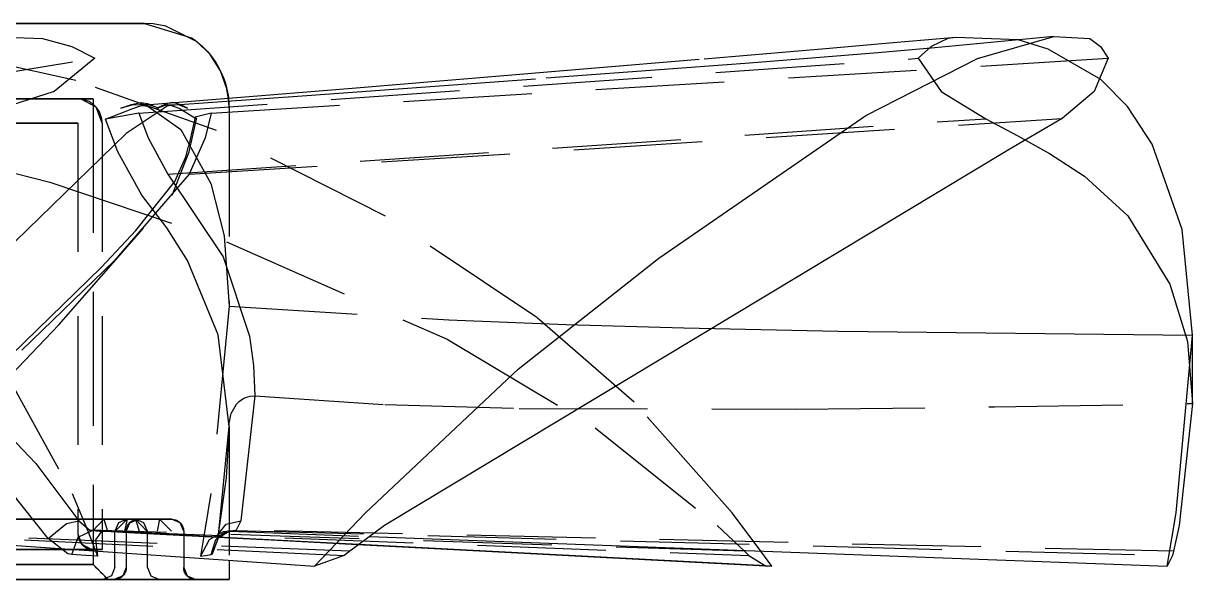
# Model space of a CAD drawing. Header units: metres. Extents: x -18 to 410, y -32 to 287.
# Drawn here: x 169.77 to 197.06, y 72.82 to 85.79 of the extents above; entities that cross this region are included whole.
import ezdxf

# ---------------------------------------------------------------- set-up
doc = ezdxf.new("R2010")
doc.units = ezdxf.units.M
doc.linetypes.add('DASHED', pattern=[4.5, 3, -1.5])
doc.layers.add('HIDDEN', color=9, linetype='DASHED')
doc.layers.add('VISIBLE', color=3, linetype='Continuous')

msp = doc.modelspace()

# ---------------------------------------------------------------- linework, layer by layer
at = {"layer": 'HIDDEN'}
for p, q in [((142.981, 85.794), (172.595, 85.794)), ((163.514, 83.701), (171.436, 84.98)), ((172.466, 83.701), (190.655, 84.98)), ((174.151, 83.701), (195.089, 84.98)), ((171.044, 84.032), (169.352, 84.032)), ((171.044, 84.032), (171.397, 84.032)), ((171.397, 84.032), (171.397, 83.908)), ((171.397, 84.032), (171.397, 73.173)), ((171.397, 83.908), (171.397, 73.526)), ((174.57, 83.82), (174.57, 79.199)), ((174.57, 83.82), (174.57, 79.202)), ((173.14, 82.277), (192.237, 83.572)), ((173.636, 82.277), (194.014, 83.573)), ((171.044, 83.467), (169.352, 83.467)), ((171.044, 83.467), (171.044, 73.878)), ((171.044, 83.467), (171.044, 73.878)), ((171.608, 83.467), (171.608, 73.526)), ((171.608, 83.467), (171.608, 73.526)), ((171.608, 83.467), (171.608, 73.526)), ((197.062, 78.52), (197.062, 78.522)), ((174.57, 76.394), (174.57, 73.272)), ((174.57, 76.391), (174.57, 73.272)), ((165.304, 73.966), (177.261, 73.38)), ((177.39, 73.48), (165.393, 73.976)), ((186.606, 73.48), (171.321, 73.976)), ((171.376, 73.966), (186.707, 73.38)), ((171.647, 74.231), (172.384, 74.231)), ((172.384, 74.231), (171.647, 74.231)), ((172.19, 74.231), (172.949, 74.231)), ((172.949, 74.231), (172.19, 74.231)), ((172.454, 74.231), (173.23, 74.231)), ((174.712, 73.966), (196.595, 73.38)), ((196.617, 73.48), (174.739, 73.976)), ((171.686, 73.949), (172.363, 73.913)), ((171.908, 73.102), (171.908, 73.949)), ((171.908, 73.102), (171.908, 73.949)), ((172.172, 73.949), (172.172, 73.102)), ((172.172, 73.949), (172.172, 73.102)), ((172.363, 73.913), (177.599, 73.639)), ((172.667, 73.102), (172.667, 73.949)), ((172.667, 73.102), (172.667, 73.949)), ((173.512, 73.949), (173.512, 73.102)), ((173.512, 73.949), (173.512, 73.102)), ((174.598, 73.949), (177.851, 73.827)), ((171.397, 73.526), (171.397, 73.173)), ((171.608, 73.526), (171.397, 73.526)), ((171.397, 73.173), (171.749, 72.82)), ((171.749, 72.82), (171.89, 72.82)), ((171.821, 72.82), (172.559, 72.82)), ((172.559, 72.82), (171.821, 72.82)), ((172.831, 72.82), (172.072, 72.82)), ((172.072, 72.82), (172.831, 72.82)), ((173.794, 72.82), (174.57, 72.82))]:
    msp.add_line(p, q, dxfattribs=at)
for points in [[(157.788, 85.794), (159.446, 85.794), (161.083, 85.794), (162.678, 85.794), (164.212, 85.794), (165.665, 85.794), (167.019, 85.794), (168.257, 85.794), (169.364, 85.794), (170.325, 85.794), (171.128, 85.794), (171.764, 85.794), (172.223, 85.794), (172.502, 85.794), (172.595, 85.794)], [(173.094, 85.73), (172.801, 85.783)], [(186.318, 74.375), (184.03, 76.957), (181.757, 78.931), (178.219, 81.298), (174.277, 83.296), (170.991, 84.465), (167.526, 85.226), (164.515, 85.501), (162.756, 85.442)], [(191.345, 85.442), (190.961, 85.257)], [(191.532, 85.469), (191.345, 85.442)], [(190.961, 85.257), (190.655, 84.98)], [(194.917, 84.483), (193.687, 85.196), (192.989, 85.408)], [(190.655, 84.98), (191.193, 84.202)], [(191.193, 84.202), (192.237, 83.572)], [(144.532, 84.032), (144.865, 84.032), (145.845, 84.032), (147.424, 84.032), (149.523, 84.032), (152.037, 84.032), (154.838, 84.032), (157.788, 84.032), (160.738, 84.032), (163.54, 84.032), (166.053, 84.032), (168.152, 84.032), (169.731, 84.032), (170.712, 84.032), (171.044, 84.032)], [(171.044, 84.032), (170.794, 84.032), (170.711, 84.032), (169.73, 84.032), (168.151, 84.032), (166.052, 84.032), (163.539, 84.032), (160.737, 84.032), (157.788, 84.032), (154.839, 84.032), (152.037, 84.032), (149.524, 84.032), (147.425, 84.032), (145.846, 84.032), (144.865, 84.032), (144.532, 84.032)], [(157.788, 84.032), (159.312, 84.032), (160.816, 84.032), (162.282, 84.032), (163.692, 84.032), (165.027, 84.032), (166.272, 84.032), (167.41, 84.032), (168.427, 84.032), (169.31, 84.032), (170.048, 84.032), (170.632, 84.032), (171.055, 84.032), (171.311, 84.032), (171.397, 84.032)], [(171.397, 84.032), (171.311, 84.032), (171.055, 84.032), (170.633, 84.032), (170.049, 84.032), (169.311, 84.032), (168.428, 84.032), (167.411, 84.032), (166.273, 84.032), (165.028, 84.032), (163.693, 84.032), (162.283, 84.032), (160.816, 84.032), (159.312, 84.032), (157.788, 84.032)], [(161.009, 83.865), (162.849, 83.306), (165.131, 82.003), (167.28, 80.259), (169.143, 78.027), (170.908, 74.831)], [(171.104, 84.028), (171.044, 84.032)], [(171.397, 83.908), (171.387, 83.916), (171.366, 83.931), (171.347, 83.944), (171.325, 83.957), (171.303, 83.969), (171.281, 83.979), (171.259, 83.989), (171.235, 83.998), (171.215, 84.005), (171.191, 84.012), (171.167, 84.018), (171.142, 84.023), (171.12, 84.026), (171.096, 84.029), (171.07, 84.031), (171.044, 84.032)], [(171.044, 84.032), (171.044, 84.032), (171.044, 84.032), (171.044, 84.032), (171.044, 84.032), (171.044, 84.032), (171.044, 84.032), (171.044, 84.032), (171.044, 84.032), (171.044, 84.032), (171.044, 84.032), (171.044, 84.032), (171.044, 84.032), (171.044, 84.032), (171.044, 84.032)], [(171.117, 84.027), (171.113, 84.027), (171.108, 84.028), (171.104, 84.028), (171.1, 84.029)], [(171.117, 84.027), (171.104, 84.028)], [(171.608, 83.467), (171.468, 83.84), (171.117, 84.027)], [(171.397, 84.032), (171.397, 84.032), (171.397, 84.032), (171.397, 84.032), (171.397, 84.032), (171.397, 84.032), (171.397, 84.032), (171.397, 84.032), (171.397, 84.032), (171.397, 84.032), (171.397, 84.032), (171.397, 84.032), (171.397, 84.032), (171.397, 84.032), (171.397, 84.032)], [(171.608, 83.467), (171.608, 83.492), (171.606, 83.516), (171.603, 83.54), (171.6, 83.565), (171.595, 83.589), (171.589, 83.614), (171.581, 83.639), (171.573, 83.663), (171.564, 83.687), (171.555, 83.707), (171.543, 83.73), (171.531, 83.753), (171.519, 83.772), (171.507, 83.79), (171.493, 83.809), (171.477, 83.829), (171.461, 83.847), (171.444, 83.865), (171.426, 83.883), (171.407, 83.9), (171.397, 83.908)], [(171.683, 83.563), (172.323, 83.812)], [(172.043, 83.82), (172.295, 83.906)], [(172.299, 83.886), (172.043, 83.82)], [(172.295, 83.906), (172.512, 83.953)], [(172.295, 83.906), (172.299, 83.886)], [(172.671, 83.903), (172.299, 83.886)], [(172.323, 83.812), (172.53, 83.879)], [(172.512, 83.953), (172.67, 83.928)], [(174.557, 84.043), (172.529, 83.879)], [(172.53, 83.879), (172.673, 83.865)], [(172.67, 83.928), (172.93, 83.82)], [(172.93, 83.82), (172.671, 83.903)], [(172.673, 83.865), (173.442, 83.319), (174.143, 82.059), (174.456, 80.837), (174.57, 79.202)], [(173.408, 83.812), (173.208, 83.88)], [(173.406, 83.894), (173.426, 83.886)], [(173.809, 83.563), (173.408, 83.812)], [(173.425, 83.895), (173.426, 83.886)], [(173.426, 83.886), (173.599, 83.82)], [(173.599, 83.82), (173.442, 83.897)], [(174.563, 83.977), (174.567, 83.922), (174.57, 83.82)], [(174.57, 83.82), (174.563, 83.977)], [(164.513, 83.574), (170.387, 82.089), (174.514, 80.698), (179.662, 78.426), (183.119, 76.362), (185.961, 74.085)], [(172.466, 83.701), (171.683, 83.563)], [(171.974, 82.796), (171.683, 83.563)], [(172.466, 83.701), (172.683, 83.126)], [(173.779, 83.604), (173.705, 83.268), (173.626, 82.926)], [(173.642, 82.796), (173.809, 83.563)], [(174.151, 83.701), (173.779, 83.604)], [(173.779, 83.604), (173.809, 83.563)], [(174.151, 83.701), (174.011, 83.126)], [(192.237, 83.572), (192.983, 83.169), (193.719, 82.756), (194.541, 82.227), (195.554, 81.302), (196.529, 79.708), (196.939, 78.372), (197.062, 76.929)], [(171.044, 83.467), (170.712, 83.467), (169.731, 83.467), (168.152, 83.467), (166.053, 83.467), (163.54, 83.467), (160.738, 83.467), (157.788, 83.467), (154.838, 83.467), (152.037, 83.467), (149.523, 83.467), (147.424, 83.467), (145.845, 83.467), (144.865, 83.467), (144.532, 83.467)], [(144.532, 83.467), (144.782, 83.467), (144.865, 83.467), (145.846, 83.467), (147.425, 83.467), (149.524, 83.467), (152.037, 83.467), (154.839, 83.467), (157.788, 83.467), (160.737, 83.467), (163.539, 83.467), (166.052, 83.467), (168.151, 83.467), (169.73, 83.467), (170.711, 83.467), (171.044, 83.467)], [(171.044, 83.467), (171.044, 83.467), (171.044, 83.467), (171.044, 83.467), (171.044, 83.467), (171.044, 83.467), (171.044, 83.467), (171.044, 83.467), (171.044, 83.467), (171.044, 83.467), (171.044, 83.467), (171.044, 83.467), (171.044, 83.467), (171.044, 83.467), (171.044, 83.467)], [(171.608, 83.467), (171.608, 83.467), (171.608, 83.467), (171.608, 83.467), (171.608, 83.467), (171.608, 83.467), (171.608, 83.467), (171.608, 83.467), (171.608, 83.467), (171.608, 83.467), (171.608, 83.467), (171.608, 83.467), (171.608, 83.467), (171.608, 83.467), (171.608, 83.467)], [(172.683, 83.126), (173.14, 82.277)], [(174.011, 83.126), (173.636, 82.277)], [(172.535, 81.784), (171.974, 82.796)], [(173.245, 81.784), (173.642, 82.796)], [(173.303, 82.108), (173.56, 82.682), (173.626, 82.926)], [(161.082, 82.278), (165.169, 79.829), (167.993, 77.699), (170.062, 75.529), (171.061, 74.189)], [(173.636, 82.277), (171.889, 80.259), (168.581, 77.062), (167.199, 75.669), (165.789, 74.189)], [(173.14, 82.277), (174.434, 80.347), (175.049, 78.499), (175.139, 77.817), (175.171, 77.105)], [(165.696, 74.165), (169.056, 77.641), (170.099, 78.652), (171.593, 80.108), (172.392, 80.963), (173.303, 82.109)], [(170.351, 73.782), (168.302, 76.34), (165.925, 78.453), (162.99, 80.426), (160.721, 81.784)], [(165.922, 73.874), (170.599, 78.764), (173.245, 81.784)], [(174.57, 76.394), (174.317, 78.529), (173.602, 80.26), (173.117, 81.026), (172.535, 81.784)], [(174.57, 79.199), (174.149, 74.831)], [(174.57, 79.202), (174.57, 79.199)], [(174.57, 79.199), (179.701, 78.877), (182.443, 78.772), (185.186, 78.694)], [(174.57, 76.391), (174.572, 76.464), (174.613, 76.667), (174.622, 76.695), (174.743, 76.911), (174.812, 76.981), (174.889, 77.037), (174.955, 77.071), (175.062, 77.102), (175.171, 77.105)], [(175.171, 77.105), (174.849, 74.189)], [(175.171, 77.105), (178.209, 76.905), (181.34, 76.813), (187.808, 76.796), (192.435, 76.849), (197.062, 76.927)], [(174.32, 73.782), (174.57, 76.391)], [(174.57, 76.391), (174.507, 75.193), (174.32, 73.882)], [(174.57, 76.391), (174.57, 76.394)], [(174.57, 76.394), (174.57, 76.394)], [(174.57, 76.394), (174.57, 76.391)], [(174.57, 76.391), (174.57, 76.391)], [(170.908, 74.831), (171.267, 73.971)], [(174.149, 74.831), (174.008, 73.971)], [(186.986, 73.487), (186.318, 74.375)], [(168.874, 74.231), (169.131, 74.231), (169.379, 74.231), (169.619, 74.231), (169.85, 74.231), (170.072, 74.231), (170.285, 74.231), (170.489, 74.231), (170.684, 74.231), (170.869, 74.231), (171.044, 74.231), (171.21, 74.231), (171.366, 74.231), (171.511, 74.231), (171.647, 74.231)], [(171.647, 74.231), (171.511, 74.231), (171.366, 74.231), (171.21, 74.231), (171.044, 74.231), (170.869, 74.231), (170.684, 74.231), (170.489, 74.231), (170.285, 74.231), (170.072, 74.231), (169.85, 74.231), (169.619, 74.231), (169.379, 74.231), (169.131, 74.231), (168.874, 74.231)], [(172.384, 74.231), (172.241, 74.231), (172.088, 74.231), (171.923, 74.231), (171.748, 74.231), (171.563, 74.231), (171.367, 74.231), (171.161, 74.231), (170.945, 74.231), (170.72, 74.231), (170.484, 74.231), (170.24, 74.231), (169.986, 74.231), (169.722, 74.231), (169.45, 74.231)], [(169.45, 74.231), (169.722, 74.231), (169.986, 74.231), (170.24, 74.231), (170.484, 74.231), (170.72, 74.231), (170.945, 74.231), (171.161, 74.231), (171.367, 74.231), (171.563, 74.231), (171.748, 74.231), (171.923, 74.231), (172.088, 74.231), (172.241, 74.231), (172.384, 74.231)], [(170.351, 73.782), (170.774, 74.131)], [(170.774, 74.131), (171.061, 74.189)], [(170.904, 73.403), (171.05, 73.808), (171.376, 73.966)], [(171.061, 74.189), (171.321, 73.976)], [(171.267, 73.971), (171.5, 73.367)], [(171.321, 73.976), (171.376, 73.966)], [(171.376, 73.966), (171.546, 73.954)], [(171.647, 74.231), (171.38, 73.949)], [(171.647, 74.231), (171.38, 73.949)], [(171.647, 74.231), (171.734, 73.949)], [(171.647, 74.231), (171.734, 73.949)], [(172.19, 74.231), (171.99, 74.148), (171.908, 73.949)], [(172.19, 74.231), (171.99, 74.148), (171.908, 73.949)], [(172.19, 74.231), (171.913, 73.949)], [(172.19, 74.231), (171.913, 73.949)], [(172.19, 74.231), (172.131, 73.949)], [(172.19, 74.231), (172.131, 73.949)], [(172.172, 73.949), (172.173, 73.971), (172.176, 73.997), (172.182, 74.022), (172.19, 74.046), (172.199, 74.069), (172.211, 74.091), (172.224, 74.111), (172.24, 74.132), (172.255, 74.149), (172.272, 74.164), (172.293, 74.18), (172.306, 74.188), (172.337, 74.205), (172.372, 74.218), (172.454, 74.231)], [(172.172, 73.949), (172.253, 74.146), (172.454, 74.231)], [(172.19, 74.231), (172.226, 74.231), (172.26, 74.231), (172.291, 74.231), (172.319, 74.231), (172.345, 74.231), (172.368, 74.231), (172.388, 74.231), (172.406, 74.231), (172.42, 74.231), (172.433, 74.231), (172.442, 74.231), (172.449, 74.231), (172.453, 74.231), (172.454, 74.231)], [(172.454, 74.231), (172.453, 74.231), (172.449, 74.231), (172.442, 74.231), (172.432, 74.231), (172.42, 74.231), (172.405, 74.231), (172.388, 74.231), (172.368, 74.231), (172.345, 74.231), (172.319, 74.231), (172.291, 74.231), (172.26, 74.231), (172.226, 74.231), (172.19, 74.231)], [(172.384, 74.231), (172.472, 73.949)], [(172.384, 74.231), (172.651, 73.949)], [(172.384, 74.231), (172.651, 73.949)], [(172.384, 74.231), (172.472, 73.949)], [(172.667, 73.949), (172.584, 74.148), (172.384, 74.231)], [(172.667, 73.949), (172.584, 74.148), (172.384, 74.231)], [(172.454, 74.231), (172.454, 74.231), (172.454, 74.231), (172.454, 74.231), (172.454, 74.231), (172.454, 74.231), (172.454, 74.231), (172.454, 74.231), (172.454, 74.231), (172.454, 74.231), (172.454, 74.231), (172.454, 74.231), (172.454, 74.231), (172.454, 74.231), (172.454, 74.231)], [(172.949, 74.231), (172.89, 73.949)], [(172.949, 74.231), (172.89, 73.949)], [(172.949, 74.231), (172.987, 74.231), (173.023, 74.231), (173.056, 74.231), (173.086, 74.231), (173.113, 74.231), (173.138, 74.231), (173.159, 74.231), (173.178, 74.231), (173.194, 74.231), (173.207, 74.231), (173.217, 74.231), (173.224, 74.231), (173.228, 74.231), (173.23, 74.231)], [(173.23, 74.231), (173.228, 74.231), (173.224, 74.231), (173.217, 74.231), (173.207, 74.231), (173.194, 74.231), (173.178, 74.231), (173.159, 74.231), (173.138, 74.231), (173.113, 74.231), (173.086, 74.231), (173.056, 74.231), (173.023, 74.231), (172.987, 74.231), (172.949, 74.231)], [(172.949, 74.231), (173.225, 73.949)], [(172.949, 74.231), (173.225, 73.949)], [(173.23, 74.231), (173.23, 74.231), (173.23, 74.231), (173.23, 74.231), (173.23, 74.231), (173.23, 74.231), (173.23, 74.231), (173.23, 74.231), (173.23, 74.231), (173.23, 74.231), (173.23, 74.231), (173.23, 74.231), (173.23, 74.231), (173.23, 74.231), (173.23, 74.231)], [(173.23, 74.231), (173.282, 74.226), (173.321, 74.215), (173.342, 74.207), (173.381, 74.187), (173.4, 74.174), (173.416, 74.161), (173.431, 74.147), (173.447, 74.129), (173.462, 74.109), (173.475, 74.088), (173.485, 74.069), (173.494, 74.047), (173.501, 74.027), (173.506, 74.005), (173.51, 73.98), (173.512, 73.949)], [(173.512, 73.949), (173.431, 74.146), (173.23, 74.231)], [(174.008, 73.971), (173.902, 73.367)], [(174.32, 73.882), (174.503, 74.117), (174.849, 74.189)], [(174.584, 73.955), (174.712, 73.966)], [(174.712, 73.966), (174.598, 73.949)], [(174.739, 73.976), (174.712, 73.966)], [(174.849, 74.189), (174.739, 73.976)], [(185.961, 74.085), (186.606, 73.48)], [(170.805, 73.421), (170.351, 73.782)], [(171.044, 73.878), (171.133, 73.644), (171.354, 73.528)], [(171.044, 73.878), (171.044, 73.878), (171.044, 73.878), (171.044, 73.878), (171.044, 73.878), (171.044, 73.878), (171.044, 73.878), (171.044, 73.878), (171.044, 73.878), (171.044, 73.878), (171.044, 73.878), (171.044, 73.878), (171.044, 73.878), (171.044, 73.878), (171.044, 73.878)], [(171.044, 73.878), (171.044, 73.862), (171.045, 73.846), (171.047, 73.83), (171.05, 73.814), (171.053, 73.799), (171.057, 73.783), (171.062, 73.768), (171.067, 73.753), (171.073, 73.739), (171.079, 73.725), (171.086, 73.711), (171.094, 73.698), (171.102, 73.684), (171.11, 73.672), (171.12, 73.66), (171.13, 73.647), (171.141, 73.635), (171.152, 73.624), (171.164, 73.613), (171.175, 73.604), (171.188, 73.594), (171.201, 73.585), (171.21, 73.579), (171.223, 73.571), (171.236, 73.564), (171.25, 73.557), (171.264, 73.551), (171.279, 73.546), (171.291, 73.542), (171.306, 73.537), (171.321, 73.534), (171.334, 73.531), (171.35, 73.529), (171.363, 73.527), (171.376, 73.526), (171.397, 73.526)], [(171.583, 73.932), (171.451, 73.748), (171.5, 73.367)], [(171.684, 73.949), (171.605, 73.952), (171.575, 73.953), (171.546, 73.954)], [(177.598, 73.638), (176.089, 73.717), (174.46, 73.802), (173.02, 73.878), (171.547, 73.954)], [(171.548, 73.954), (171.686, 73.949)], [(171.684, 73.949), (171.583, 73.932)], [(172.363, 73.913), (174.07, 73.824), (175.542, 73.747), (177.713, 73.633), (180.894, 73.467), (187.188, 73.138)], [(174.437, 73.932), (174.11, 73.748), (173.902, 73.367)], [(174.15, 73.403), (174.265, 73.752), (174.584, 73.955)], [(174.185, 73.421), (174.32, 73.782)], [(174.287, 73.747), (174.294, 73.768), (174.32, 73.882)], [(174.383, 73.861), (174.33, 73.811), (174.287, 73.747)], [(174.32, 73.782), (174.32, 73.882)], [(174.32, 73.882), (174.32, 73.882)], [(174.584, 73.955), (174.467, 73.914), (174.383, 73.861)], [(174.51, 73.945), (174.437, 73.932)], [(174.598, 73.949), (174.51, 73.945)], [(174.511, 73.945), (174.53, 73.947), (174.557, 73.95), (174.562, 73.95), (174.563, 73.95)], [(174.56, 73.95), (174.563, 73.95), (174.575, 73.953), (174.584, 73.955)], [(174.563, 73.95), (174.562, 73.95), (174.56, 73.95)], [(174.584, 73.955), (174.584, 73.955)], [(171.608, 73.526), (171.262, 73.526), (170.24, 73.526), (168.593, 73.526), (166.405, 73.526), (163.784, 73.526), (160.863, 73.526), (157.788, 73.526), (154.713, 73.526), (151.792, 73.526), (149.172, 73.526), (146.983, 73.526), (145.337, 73.526), (144.315, 73.526), (143.968, 73.526)], [(143.968, 73.526), (144.315, 73.526), (145.338, 73.526), (146.984, 73.526), (149.173, 73.526), (151.793, 73.526), (154.713, 73.526), (157.788, 73.526), (160.863, 73.526), (163.784, 73.526), (166.404, 73.526), (168.592, 73.526), (170.239, 73.526), (171.261, 73.526), (171.608, 73.526)], [(144.18, 73.526), (144.521, 73.526), (145.527, 73.526), (147.149, 73.526), (149.303, 73.526), (151.884, 73.526), (154.76, 73.526), (157.788, 73.526), (160.816, 73.526), (163.693, 73.526), (166.273, 73.526), (168.428, 73.526), (170.049, 73.526), (171.055, 73.526), (171.397, 73.526)], [(171.397, 73.526), (171.055, 73.526), (170.048, 73.526), (168.427, 73.526), (166.272, 73.526), (163.692, 73.526), (160.816, 73.526), (157.788, 73.526), (154.76, 73.526), (151.884, 73.526), (149.304, 73.526), (147.15, 73.526), (145.528, 73.526), (144.521, 73.526), (144.18, 73.526)], [(170.904, 73.403), (170.805, 73.421)], [(171.362, 73.527), (171.359, 73.527), (171.356, 73.528), (171.354, 73.528), (171.351, 73.528)], [(171.354, 73.528), (171.362, 73.527)], [(171.362, 73.527), (171.397, 73.526)], [(171.397, 73.526), (171.397, 73.526), (171.397, 73.526), (171.397, 73.526), (171.397, 73.526), (171.397, 73.526), (171.397, 73.526), (171.397, 73.526), (171.397, 73.526), (171.397, 73.526), (171.397, 73.526), (171.397, 73.526), (171.397, 73.526), (171.397, 73.526), (171.397, 73.526)], [(171.608, 73.526), (171.608, 73.526), (171.608, 73.526), (171.608, 73.526), (171.608, 73.526), (171.608, 73.526), (171.608, 73.526), (171.608, 73.526), (171.608, 73.526), (171.608, 73.526), (171.608, 73.526), (171.608, 73.526), (171.608, 73.526), (171.608, 73.526), (171.608, 73.526)], [(174.15, 73.403), (174.185, 73.421)], [(186.606, 73.48), (186.707, 73.38)], [(171.397, 73.173), (171.311, 73.173), (171.055, 73.173), (170.632, 73.173), (170.048, 73.173), (169.31, 73.173), (168.427, 73.173), (167.41, 73.173), (166.272, 73.173), (165.027, 73.173), (163.692, 73.173), (162.282, 73.173), (160.816, 73.173), (159.312, 73.173), (157.788, 73.173)], [(157.788, 73.173), (159.312, 73.173), (160.816, 73.173), (162.283, 73.173), (163.693, 73.173), (165.028, 73.173), (166.273, 73.173), (167.411, 73.173), (168.428, 73.173), (169.311, 73.173), (170.049, 73.173), (170.633, 73.173), (171.055, 73.173), (171.311, 73.173), (171.397, 73.173)], [(171.23, 73.384), (170.904, 73.403)], [(171.5, 73.367), (171.23, 73.384)], [(171.397, 73.173), (171.397, 73.173), (171.397, 73.173), (171.397, 73.173), (171.397, 73.173), (171.397, 73.173), (171.397, 73.173), (171.397, 73.173), (171.397, 73.173), (171.397, 73.173), (171.397, 73.173), (171.397, 73.173), (171.397, 73.173), (171.397, 73.173), (171.397, 73.173)], [(171.749, 72.82), (171.724, 72.846), (171.698, 72.871), (171.673, 72.897), (171.647, 72.922), (171.622, 72.947), (171.597, 72.973), (171.572, 72.998), (171.547, 73.023), (171.521, 73.048), (171.496, 73.073), (171.471, 73.098), (171.446, 73.123), (171.421, 73.148), (171.397, 73.173)], [(173.902, 73.367), (174.024, 73.384)], [(174.024, 73.384), (174.15, 73.403)], [(187.089, 73.141), (186.525, 73.171)], [(186.707, 73.38), (187.092, 73.142)], [(171.908, 73.102), (171.827, 72.905), (171.626, 72.82)], [(171.908, 73.102), (171.827, 72.905), (171.626, 72.82)], [(172.172, 73.102), (172.171, 73.077), (172.168, 73.052), (172.164, 73.037), (172.158, 73.014), (172.149, 72.99), (172.14, 72.972), (172.13, 72.954), (172.115, 72.933), (172.102, 72.917), (172.085, 72.899), (172.071, 72.886), (172.052, 72.872), (172.033, 72.859), (172.005, 72.845), (171.983, 72.836), (171.969, 72.832), (171.932, 72.823), (171.89, 72.82)], [(172.172, 73.102), (172.091, 72.905), (171.89, 72.82)], [(172.667, 73.102), (172.748, 72.905), (172.949, 72.82)], [(173.794, 72.82), (173.743, 72.825), (173.729, 72.828), (173.703, 72.835), (173.679, 72.845), (173.658, 72.855), (173.636, 72.869), (173.616, 72.884), (173.596, 72.901), (173.579, 72.919), (173.567, 72.935), (173.553, 72.956), (173.543, 72.973), (173.533, 72.996), (173.524, 73.02), (173.518, 73.045), (173.514, 73.066), (173.512, 73.102)], [(187.092, 73.142), (187.188, 73.138)], [(187.188, 73.138), (187.238, 73.134)], [(157.788, 72.82), (159.351, 72.82), (160.895, 72.82), (162.399, 72.82), (163.846, 72.82), (165.216, 72.82), (166.493, 72.82), (167.66, 72.82), (168.703, 72.82), (169.609, 72.82), (170.367, 72.82), (170.966, 72.82), (171.399, 72.82), (171.661, 72.82), (171.749, 72.82)], [(174.57, 72.82), (174.464, 72.82), (174.148, 72.82), (173.627, 72.82), (172.907, 72.82), (171.996, 72.82), (170.907, 72.82), (169.653, 72.82), (168.25, 72.82), (166.715, 72.82), (165.069, 72.82), (163.33, 72.82), (161.522, 72.82), (159.667, 72.82), (157.788, 72.82)], [(171.749, 72.82), (171.661, 72.82), (171.399, 72.82), (170.965, 72.82), (170.366, 72.82), (169.608, 72.82), (168.702, 72.82), (167.659, 72.82), (166.492, 72.82), (165.215, 72.82), (163.845, 72.82), (162.399, 72.82), (160.894, 72.82), (159.351, 72.82), (157.788, 72.82)], [(168.448, 72.82), (168.694, 72.82), (168.933, 72.82), (169.164, 72.82), (169.386, 72.82), (169.6, 72.82), (169.805, 72.82), (170.001, 72.82), (170.188, 72.82), (170.366, 72.82), (170.534, 72.82), (170.694, 72.82), (170.843, 72.82), (170.983, 72.82), (171.114, 72.82)], [(171.114, 72.82), (170.983, 72.82), (170.843, 72.82), (170.694, 72.82), (170.534, 72.82), (170.366, 72.82), (170.188, 72.82), (170.001, 72.82), (169.805, 72.82), (169.6, 72.82), (169.386, 72.82), (169.164, 72.82), (168.933, 72.82), (168.694, 72.82), (168.448, 72.82)], [(169.876, 72.82), (169.832, 72.82), (169.782, 72.82), (169.728, 72.82), (169.671, 72.82), (169.611, 72.82), (169.549, 72.82), (169.485, 72.82), (169.421, 72.82), (169.357, 72.82), (169.295, 72.82), (169.235, 72.82), (169.177, 72.82), (169.123, 72.82), (169.073, 72.82)], [(169.073, 72.82), (169.123, 72.82), (169.177, 72.82), (169.235, 72.82), (169.295, 72.82), (169.357, 72.82), (169.421, 72.82), (169.485, 72.82), (169.549, 72.82), (169.611, 72.82), (169.671, 72.82), (169.728, 72.82), (169.782, 72.82), (169.832, 72.82), (169.876, 72.82)], [(172.918, 72.82), (172.769, 72.82), (172.61, 72.82), (172.439, 72.82), (172.258, 72.82), (172.066, 72.82), (171.863, 72.82), (171.65, 72.82), (171.426, 72.82), (171.192, 72.82), (170.948, 72.82), (170.694, 72.82), (170.431, 72.82), (170.158, 72.82), (169.876, 72.82)], [(169.876, 72.82), (170.158, 72.82), (170.431, 72.82), (170.694, 72.82), (170.948, 72.82), (171.192, 72.82), (171.426, 72.82), (171.65, 72.82), (171.863, 72.82), (172.066, 72.82), (172.258, 72.82), (172.439, 72.82), (172.61, 72.82), (172.769, 72.82), (172.918, 72.82)], [(171.114, 72.82), (171.137, 72.82), (171.167, 72.82), (171.203, 72.82), (171.244, 72.82), (171.291, 72.82), (171.341, 72.82), (171.395, 72.82), (171.453, 72.82), (171.513, 72.82), (171.574, 72.82), (171.636, 72.82), (171.699, 72.82), (171.761, 72.82), (171.821, 72.82)], [(171.821, 72.82), (171.761, 72.82), (171.699, 72.82), (171.636, 72.82), (171.574, 72.82), (171.513, 72.82), (171.453, 72.82), (171.395, 72.82), (171.341, 72.82), (171.291, 72.82), (171.244, 72.82), (171.203, 72.82), (171.167, 72.82), (171.137, 72.82), (171.114, 72.82)], [(172.072, 72.82), (172.019, 72.82), (171.968, 72.82), (171.919, 72.82), (171.872, 72.82), (171.828, 72.82), (171.788, 72.82), (171.751, 72.82), (171.719, 72.82), (171.691, 72.82), (171.668, 72.82), (171.649, 72.82), (171.636, 72.82), (171.628, 72.82), (171.626, 72.82)], [(171.626, 72.82), (171.626, 72.82), (171.626, 72.82), (171.626, 72.82), (171.626, 72.82), (171.627, 72.82), (171.628, 72.82), (171.628, 72.82), (171.629, 72.82), (171.63, 72.82), (171.631, 72.82), (171.632, 72.82), (171.633, 72.82), (171.634, 72.82), (171.636, 72.82)], [(171.636, 72.82), (171.634, 72.82), (171.633, 72.82), (171.632, 72.82), (171.631, 72.82), (171.63, 72.82), (171.629, 72.82), (171.628, 72.82), (171.628, 72.82), (171.627, 72.82), (171.626, 72.82), (171.626, 72.82), (171.626, 72.82), (171.626, 72.82), (171.626, 72.82)], [(171.626, 72.82), (171.628, 72.82), (171.636, 72.82), (171.649, 72.82), (171.668, 72.82), (171.691, 72.82), (171.719, 72.82), (171.751, 72.82), (171.788, 72.82), (171.828, 72.82), (171.872, 72.82), (171.919, 72.82), (171.968, 72.82), (172.019, 72.82), (172.072, 72.82)], [(171.636, 72.82), (171.671, 72.82), (171.703, 72.82), (171.733, 72.82), (171.76, 72.82), (171.785, 72.82), (171.807, 72.82), (171.826, 72.82), (171.843, 72.82), (171.858, 72.82), (171.869, 72.82), (171.878, 72.82), (171.885, 72.82), (171.889, 72.82), (171.89, 72.82)], [(171.89, 72.82), (171.889, 72.82), (171.885, 72.82), (171.878, 72.82), (171.869, 72.82), (171.857, 72.82), (171.843, 72.82), (171.826, 72.82), (171.807, 72.82), (171.785, 72.82), (171.76, 72.82), (171.733, 72.82), (171.703, 72.82), (171.671, 72.82), (171.636, 72.82)], [(171.749, 72.82), (171.749, 72.82), (171.749, 72.82), (171.749, 72.82), (171.749, 72.82), (171.749, 72.82), (171.749, 72.82), (171.749, 72.82), (171.749, 72.82), (171.749, 72.82), (171.749, 72.82), (171.749, 72.82), (171.749, 72.82), (171.749, 72.82), (171.749, 72.82)], [(171.89, 72.82), (171.89, 72.82), (171.89, 72.82), (171.89, 72.82), (171.89, 72.82), (171.89, 72.82), (171.89, 72.82), (171.89, 72.82), (171.89, 72.82), (171.89, 72.82), (171.89, 72.82), (171.89, 72.82), (171.89, 72.82), (171.89, 72.82), (171.89, 72.82)], [(172.559, 72.82), (172.606, 72.82), (172.652, 72.82), (172.695, 72.82), (172.736, 72.82), (172.774, 72.82), (172.809, 72.82), (172.841, 72.82), (172.869, 72.82), (172.893, 72.82), (172.913, 72.82), (172.928, 72.82), (172.939, 72.82), (172.946, 72.82), (172.949, 72.82)], [(172.949, 72.82), (172.946, 72.82), (172.939, 72.82), (172.928, 72.82), (172.913, 72.82), (172.893, 72.82), (172.869, 72.82), (172.841, 72.82), (172.809, 72.82), (172.774, 72.82), (172.736, 72.82), (172.695, 72.82), (172.652, 72.82), (172.606, 72.82), (172.559, 72.82)], [(173.502, 72.82), (173.487, 72.82), (173.464, 72.82), (173.435, 72.82), (173.399, 72.82), (173.358, 72.82), (173.311, 72.82), (173.26, 72.82), (173.205, 72.82), (173.146, 72.82), (173.085, 72.82), (173.022, 72.82), (172.958, 72.82), (172.894, 72.82), (172.831, 72.82)], [(172.831, 72.82), (172.894, 72.82), (172.958, 72.82), (173.022, 72.82), (173.085, 72.82), (173.146, 72.82), (173.205, 72.82), (173.26, 72.82), (173.311, 72.82), (173.358, 72.82), (173.399, 72.82), (173.435, 72.82), (173.464, 72.82), (173.487, 72.82), (173.502, 72.82)], [(172.949, 72.82), (172.948, 72.82), (172.948, 72.82), (172.947, 72.82), (172.946, 72.82), (172.945, 72.82), (172.943, 72.82), (172.941, 72.82), (172.938, 72.82), (172.936, 72.82), (172.933, 72.82), (172.929, 72.82), (172.926, 72.82), (172.922, 72.82), (172.918, 72.82)], [(172.918, 72.82), (172.922, 72.82), (172.926, 72.82), (172.929, 72.82), (172.933, 72.82), (172.936, 72.82), (172.938, 72.82), (172.941, 72.82), (172.943, 72.82), (172.945, 72.82), (172.946, 72.82), (172.947, 72.82), (172.948, 72.82), (172.948, 72.82), (172.949, 72.82)], [(173.794, 72.82), (173.792, 72.82), (173.788, 72.82), (173.781, 72.82), (173.77, 72.82), (173.757, 72.82), (173.74, 72.82), (173.721, 72.82), (173.699, 72.82), (173.673, 72.82), (173.645, 72.82), (173.614, 72.82), (173.58, 72.82), (173.542, 72.82), (173.502, 72.82)], [(173.502, 72.82), (173.542, 72.82), (173.579, 72.82), (173.614, 72.82), (173.645, 72.82), (173.673, 72.82), (173.698, 72.82), (173.721, 72.82), (173.74, 72.82), (173.757, 72.82), (173.77, 72.82), (173.78, 72.82), (173.788, 72.82), (173.792, 72.82), (173.794, 72.82)], [(173.794, 72.82), (173.794, 72.82), (173.794, 72.82), (173.794, 72.82), (173.794, 72.82), (173.794, 72.82), (173.794, 72.82), (173.794, 72.82), (173.794, 72.82), (173.794, 72.82), (173.794, 72.82), (173.794, 72.82), (173.794, 72.82), (173.794, 72.82), (173.794, 72.82)]]:
    msp.add_lwpolyline(points, dxfattribs=at)
at = {"layer": 'VISIBLE'}
for p, q in [((197.062, 76.927), (197.062, 78.52)), ((197.062, 76.929), (197.062, 78.52)), ((164.852, 73.949), (176.567, 73.134)), ((177.851, 73.827), (196.465, 73.134)), ((177.599, 73.639), (187.238, 73.134)), ((174.57, 73.272), (174.57, 72.82)), ((174.57, 73.272), (174.57, 72.82))]:
    msp.add_line(p, q, dxfattribs=at)
for points in [[(172.595, 85.794), (172.502, 85.794), (172.223, 85.794), (171.764, 85.794), (171.128, 85.794), (170.325, 85.794), (169.364, 85.794), (168.257, 85.794), (167.019, 85.794), (165.665, 85.794), (164.212, 85.794), (162.678, 85.794), (161.083, 85.794), (159.446, 85.794), (157.788, 85.794)], [(172.595, 85.794), (173.697, 85.458), (173.776, 85.402), (173.889, 85.311), (173.945, 85.261), (174.007, 85.201), (174.066, 85.137), (174.113, 85.083), (174.161, 85.023), (174.261, 84.88), (174.291, 84.83), (174.365, 84.694), (174.403, 84.613), (174.431, 84.547), (174.462, 84.462), (174.486, 84.389), (174.51, 84.302), (174.534, 84.193), (174.548, 84.113), (174.555, 84.061), (174.559, 84.019), (174.563, 83.977)], [(172.595, 85.794), (172.595, 85.794), (172.595, 85.794), (172.595, 85.794), (172.595, 85.794), (172.595, 85.794), (172.595, 85.794), (172.595, 85.794), (172.595, 85.794), (172.595, 85.794), (172.595, 85.794), (172.595, 85.794), (172.595, 85.794), (172.595, 85.794), (172.595, 85.794)], [(172.595, 85.794), (172.595, 85.794), (172.595, 85.794), (172.595, 85.794), (172.595, 85.794), (172.595, 85.794), (172.595, 85.794), (172.595, 85.794), (172.595, 85.794), (172.595, 85.794), (172.595, 85.794), (172.595, 85.794), (172.595, 85.794), (172.595, 85.794), (172.595, 85.794)], [(172.801, 85.783), (172.595, 85.794)], [(174.563, 83.977), (174.519, 84.266), (174.368, 84.689), (174.126, 85.066), (173.83, 85.361), (173.094, 85.73)], [(157.788, 83.053), (161.738, 84.409), (165.443, 85.214), (168.502, 85.501), (170.215, 85.442)], [(170.215, 85.442), (170.904, 85.257)], [(177.754, 74.375), (181.322, 77.731), (184.599, 80.317), (189.434, 83.647), (192.044, 84.979), (193.825, 85.49)], [(193.825, 85.49), (191.043, 85.224), (189.712, 85.104), (188.465, 85.003), (186.717, 84.868), (184.934, 84.732), (181.97, 84.513)], [(191.532, 85.469), (190.069, 85.341), (188.406, 85.196), (187.853, 85.149), (185.657, 84.962)], [(192.989, 85.408), (191.532, 85.469)], [(193.825, 85.49), (194.664, 85.442)], [(194.664, 85.442), (194.909, 85.257)], [(170.904, 85.257), (171.436, 84.98)], [(194.909, 85.257), (195.089, 84.98)], [(171.436, 84.98), (170.49, 84.202)], [(185.547, 84.952), (180.331, 84.517), (177.442, 84.279), (174.557, 84.043)], [(195.089, 84.98), (194.763, 84.202)], [(181.727, 84.495), (176.386, 84.108), (173.201, 83.879)], [(197.062, 78.522), (196.822, 80.99), (196.12, 82.974), (195.542, 83.856), (194.917, 84.483)], [(170.49, 84.202), (168.515, 83.573)], [(194.763, 84.202), (194.014, 83.573)], [(173.128, 83.865), (172.166, 83.224), (169.58, 80.707), (167.492, 78.263), (165.069, 74.831)], [(173.125, 83.928), (172.885, 83.82)], [(172.885, 83.82), (173.13, 83.903)], [(173.256, 83.953), (173.125, 83.928)], [(173.201, 83.879), (173.128, 83.865)], [(173.13, 83.903), (173.406, 83.894)], [(173.208, 83.88), (173.201, 83.879)], [(173.425, 83.906), (173.256, 83.953)], [(173.442, 83.897), (173.425, 83.906)], [(173.425, 83.906), (173.425, 83.895)], [(194.014, 83.573), (192.777, 82.854), (178.196, 74.085)], [(185.186, 78.694), (188.792, 78.619), (197.062, 78.52)], [(196.678, 74.375), (197.062, 78.52)], [(197.062, 78.52), (197.062, 78.522)], [(197.062, 76.927), (196.747, 74.085)], [(197.062, 76.929), (197.062, 76.927)], [(176.567, 73.134), (177.754, 74.375)], [(196.465, 73.134), (196.678, 74.375)], [(178.196, 74.085), (177.39, 73.48)], [(196.747, 74.085), (196.617, 73.48)], [(177.39, 73.48), (177.261, 73.38)], [(186.525, 73.171), (182.055, 73.405), (179.827, 73.521), (177.598, 73.638)], [(187.238, 73.134), (186.986, 73.487)], [(196.617, 73.48), (196.595, 73.38)], [(177.261, 73.38), (176.567, 73.134)], [(196.595, 73.38), (196.465, 73.134)], [(172.667, 73.102), (172.748, 72.905), (172.949, 72.82)], [(173.512, 73.102), (173.593, 72.905), (173.794, 72.82)], [(157.788, 72.82), (159.667, 72.82), (161.522, 72.82), (163.33, 72.82), (165.069, 72.82), (166.715, 72.82), (168.25, 72.82), (169.653, 72.82), (170.907, 72.82), (171.996, 72.82), (172.907, 72.82), (173.627, 72.82), (174.148, 72.82), (174.464, 72.82), (174.57, 72.82)], [(174.57, 72.82), (174.57, 72.82), (174.57, 72.82), (174.57, 72.82), (174.57, 72.82), (174.57, 72.82), (174.57, 72.82), (174.57, 72.82), (174.57, 72.82), (174.57, 72.82), (174.57, 72.82), (174.57, 72.82), (174.57, 72.82), (174.57, 72.82), (174.57, 72.82)], [(174.57, 72.82), (174.57, 72.82), (174.57, 72.82), (174.57, 72.82), (174.57, 72.82), (174.57, 72.82), (174.57, 72.82), (174.57, 72.82), (174.57, 72.82), (174.57, 72.82), (174.57, 72.82), (174.57, 72.82), (174.57, 72.82), (174.57, 72.82), (174.57, 72.82)]]:
    msp.add_lwpolyline(points, dxfattribs=at)

doc.saveas('drawing.dxf')
